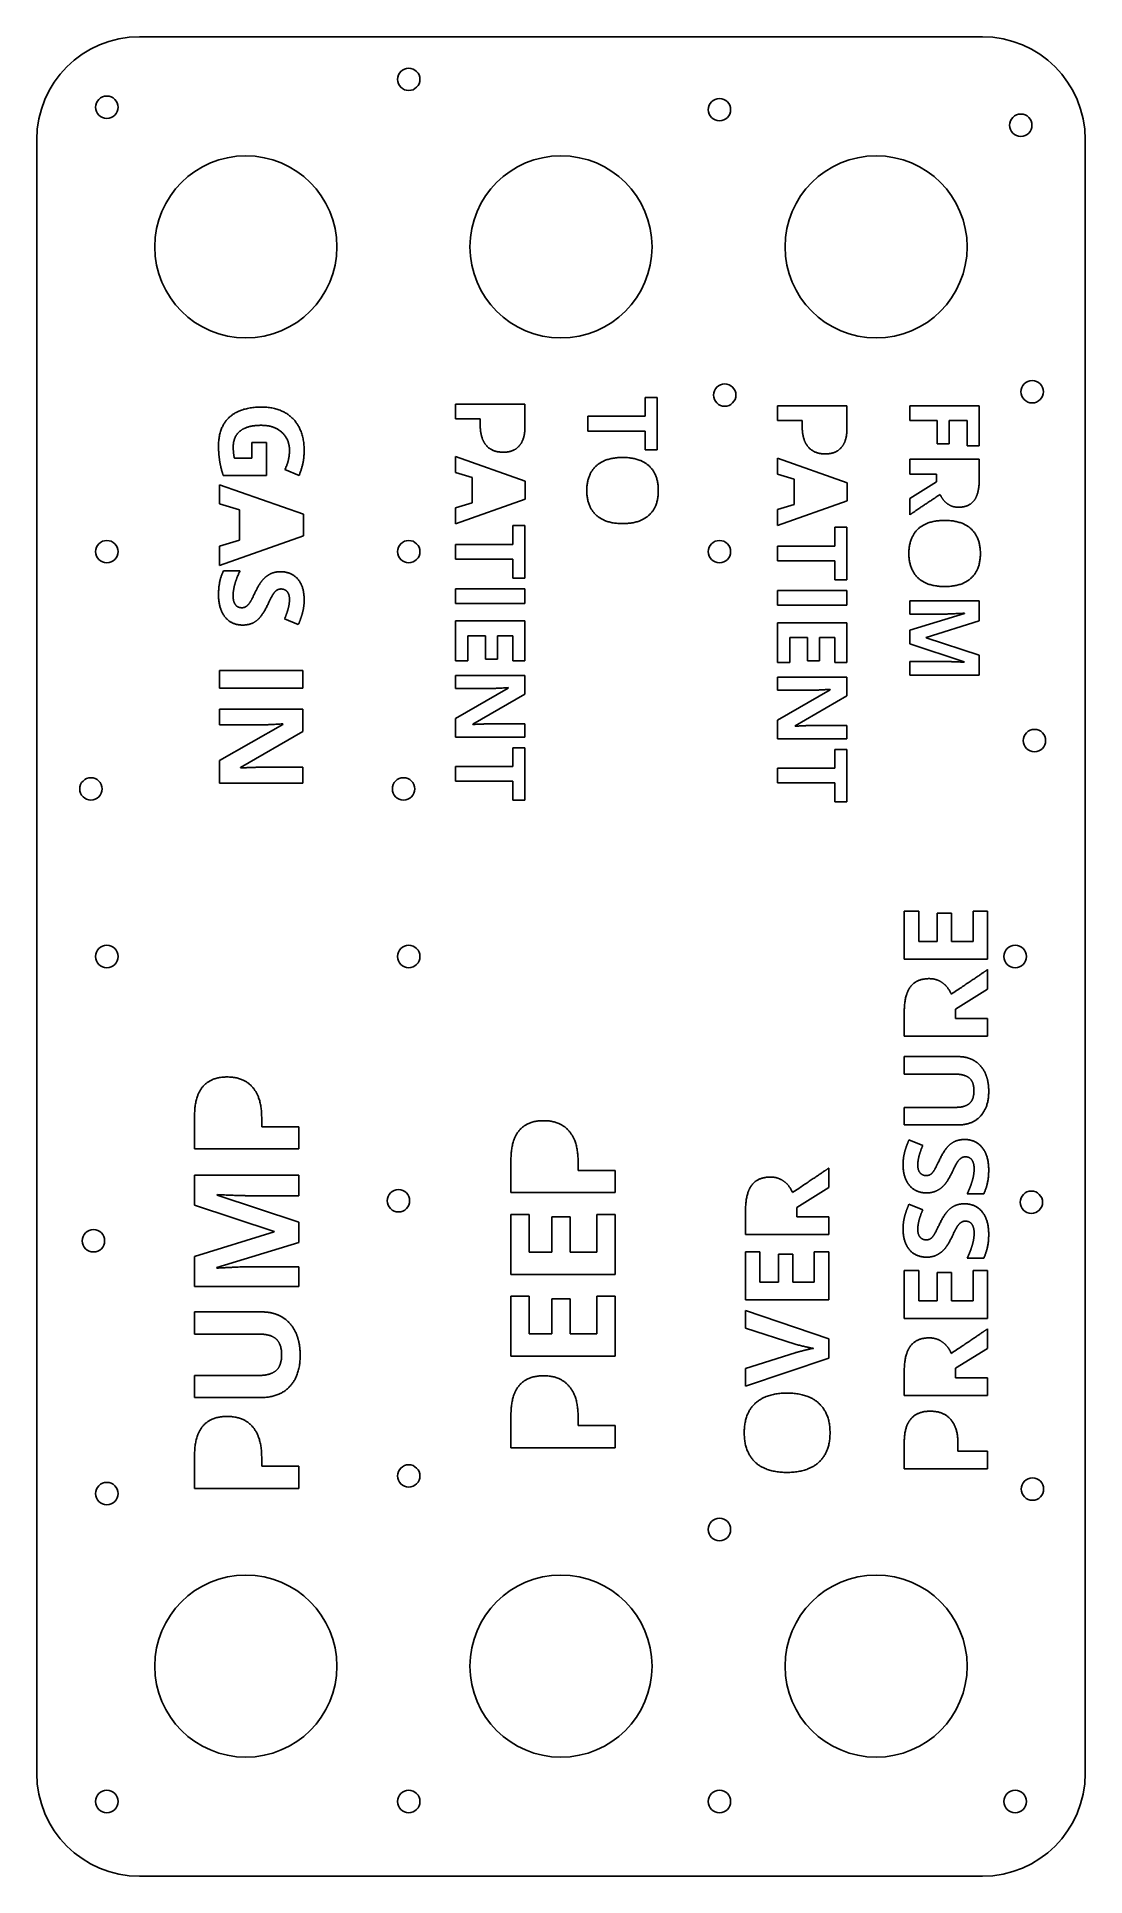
# Model space of a CAD drawing. Extents: x -18 to 132, y 42 to 305.
import ezdxf

# ---------------------------------------------------------------- set-up
doc = ezdxf.new("R2010")
doc.units = 0
doc.header["$MEASUREMENT"] = 0
doc.layers.add('VISIBLE', color=7, linetype='CONTINUOUS')

msp = doc.modelspace()

# ---------------------------------------------------------------- linework, layer by layer
at = {"layer": 'VISIBLE'}
for p, q in [((116.92, 304.65), (-3.44, 304.65)), ((-18.11, 56.68), (-18.11, 289.97)), ((131.6, 56.68), (131.6, 289.97)), ((41.68, 250.08), (41.68, 252.18)), ((41.68, 252.18), (51.6, 252.18)), ((51.6, 252.18), (51.6, 249.01)), ((68.74, 250.46), (68.74, 253.15)), ((68.74, 253.15), (70.48, 253.15)), ((70.48, 253.15), (70.48, 245.66)), ((45.21, 250.08), (41.68, 250.08)), ((45.21, 249.18), (45.21, 250.08)), ((60.57, 248.35), (60.57, 250.46)), ((60.57, 250.46), (68.74, 250.46)), ((87.67, 249.84), (87.67, 251.94)), ((87.67, 251.94), (97.58, 251.94)), ((91.19, 249.84), (87.67, 249.84)), ((91.19, 248.94), (91.19, 249.84)), ((97.58, 251.94), (97.58, 248.77)), ((106.56, 249.87), (106.56, 251.94)), ((106.56, 251.94), (116.47, 251.94)), ((110.48, 249.87), (106.56, 249.87)), ((110.48, 246.51), (110.48, 249.87)), ((114.75, 249.87), (112.19, 249.87)), ((112.19, 249.87), (112.19, 246.51)), ((114.75, 246.26), (114.75, 249.87)), ((116.47, 251.94), (116.47, 246.26)), ((68.74, 248.35), (60.57, 248.35)), ((68.74, 245.66), (68.74, 248.35)), ((10.1, 244.47), (12.58, 244.47)), ((12.58, 246.72), (14.68, 246.72)), ((12.58, 244.47), (12.58, 246.72)), ((14.68, 246.72), (14.68, 242)), ((41.68, 242.44), (41.68, 244.71)), ((41.68, 244.71), (51.64, 241.21)), ((70.48, 245.66), (68.74, 245.66)), ((87.67, 242.2), (87.67, 244.47)), ((87.67, 244.47), (97.63, 240.97)), ((106.56, 242.21), (106.56, 244.32)), ((106.56, 244.32), (116.47, 244.32)), ((112.19, 246.51), (110.48, 246.51)), ((116.47, 246.26), (114.75, 246.26)), ((116.47, 244.32), (116.47, 241.43)), ((14.68, 242), (8.51, 242)), ((19.34, 242.02), (17.32, 242.86)), ((44.04, 241.72), (41.68, 242.44)), ((44.04, 238.11), (44.04, 241.72)), ((90.03, 241.48), (87.67, 242.2)), ((110.36, 242.21), (106.56, 242.21)), ((110.36, 241.1), (110.36, 242.21)), ((8, 237.95), (8, 240.67)), ((8, 240.67), (19.95, 236.47)), ((51.64, 241.21), (51.64, 238.64)), ((90.03, 237.87), (90.03, 241.48)), ((97.63, 240.97), (97.63, 238.4)), ((106.56, 238.73), (110.36, 241.1)), ((10.83, 237.09), (8, 237.95)), ((10.83, 232.75), (10.83, 237.09)), ((19.95, 236.47), (19.95, 233.39)), ((51.64, 238.64), (41.68, 235.12)), ((41.68, 237.39), (44.04, 238.11)), ((41.68, 235.12), (41.68, 237.39)), ((97.63, 238.4), (87.67, 234.88)), ((87.67, 237.15), (90.03, 237.87)), ((87.67, 234.88), (87.67, 237.15)), ((106.56, 236.4), (106.56, 238.73)), ((49.85, 232.15), (49.85, 234.85)), ((49.85, 234.85), (51.6, 234.85)), ((51.6, 234.85), (51.6, 227.36)), ((95.83, 231.91), (95.83, 234.61)), ((95.83, 234.61), (97.58, 234.61)), ((97.58, 234.61), (97.58, 227.12)), ((19.95, 233.39), (8, 229.17)), ((8, 231.89), (10.83, 232.75)), ((8, 229.17), (8, 231.89)), ((41.68, 230.05), (41.68, 232.15)), ((41.68, 232.15), (49.85, 232.15)), ((87.67, 229.81), (87.67, 231.91)), ((87.67, 231.91), (95.83, 231.91)), ((49.85, 230.05), (41.68, 230.05)), ((49.85, 227.36), (49.85, 230.05)), ((95.83, 229.81), (87.67, 229.81)), ((95.83, 227.12), (95.83, 229.81)), ((8.55, 228.4), (10.9, 228.4)), ((51.6, 227.36), (49.85, 227.36)), ((97.58, 227.12), (95.83, 227.12)), ((41.68, 223.73), (41.68, 225.83)), ((41.68, 225.83), (51.6, 225.83)), ((51.6, 223.73), (41.68, 223.73)), ((51.6, 225.83), (51.6, 223.73)), ((87.67, 223.49), (87.67, 225.59)), ((87.67, 225.59), (97.58, 225.59)), ((97.58, 223.49), (87.67, 223.49)), ((97.58, 225.59), (97.58, 223.49)), ((106.56, 222.21), (106.56, 224.09)), ((106.56, 224.09), (116.47, 224.09)), ((116.47, 224.09), (116.47, 221.23)), ((19.23, 220.71), (17.27, 221.52)), ((41.68, 215.52), (41.68, 221.23)), ((41.68, 221.23), (51.6, 221.23)), ((51.6, 221.23), (51.6, 215.52)), ((87.67, 215.28), (87.67, 220.99)), ((87.67, 220.99), (97.58, 220.99)), ((97.58, 220.99), (97.58, 215.28)), ((106.56, 219.9), (114.34, 222.28)), ((111.17, 222.21), (106.56, 222.21)), ((116.47, 221.23), (108.89, 218.88)), ((114.34, 222.28), (114.34, 222.34)), ((45.97, 219.13), (43.42, 219.13)), ((43.42, 219.13), (43.42, 215.52)), ((45.97, 215.77), (45.97, 219.13)), ((49.87, 219.13), (47.7, 219.13)), ((47.7, 219.13), (47.7, 215.77)), ((49.87, 215.52), (49.87, 219.13)), ((91.96, 218.89), (89.4, 218.89)), ((89.4, 218.89), (89.4, 215.28)), ((91.96, 215.53), (91.96, 218.89)), ((95.86, 218.89), (93.68, 218.89)), ((93.68, 218.89), (93.68, 215.53)), ((95.86, 215.28), (95.86, 218.89)), ((106.56, 217.97), (106.56, 219.9)), ((108.89, 218.88), (108.89, 218.84)), ((108.89, 218.84), (116.47, 216.35)), ((43.42, 215.52), (41.68, 215.52)), ((47.7, 215.77), (45.97, 215.77)), ((51.6, 215.52), (49.87, 215.52)), ((93.68, 215.53), (91.96, 215.53)), ((114.32, 215.41), (106.56, 217.97)), ((106.56, 213.49), (106.56, 215.45)), ((106.56, 215.45), (111.25, 215.45)), ((114.32, 215.35), (114.32, 215.41)), ((116.47, 216.35), (116.47, 213.49)), ((8, 211.64), (8, 214.16)), ((8, 214.16), (19.9, 214.16)), ((19.9, 214.16), (19.9, 211.64)), ((41.68, 211.58), (41.68, 213.46)), ((41.68, 213.46), (51.6, 213.46)), ((51.6, 213.46), (51.6, 210.8)), ((89.4, 215.28), (87.67, 215.28)), ((87.67, 211.34), (87.67, 213.22)), ((87.67, 213.22), (97.58, 213.22)), ((97.58, 215.28), (95.86, 215.28)), ((97.58, 213.22), (97.58, 210.56)), ((116.47, 213.49), (106.56, 213.49)), ((19.9, 211.64), (8, 211.64)), ((41.68, 207.33), (49.18, 211.65)), ((46.35, 211.58), (41.68, 211.58)), ((51.6, 210.8), (44.17, 206.5)), ((49.18, 211.65), (49.18, 211.71)), ((87.67, 207.09), (95.17, 211.41)), ((92.33, 211.34), (87.67, 211.34)), ((97.58, 210.56), (90.16, 206.26)), ((95.17, 211.41), (95.17, 211.47)), ((8, 206.39), (8, 208.64)), ((8, 208.64), (19.9, 208.64)), ((19.9, 208.64), (19.9, 205.46)), ((8, 201.29), (17, 206.47)), ((13.6, 206.39), (8, 206.39)), ((19.9, 205.46), (10.99, 200.29)), ((17, 206.47), (17, 206.54)), ((41.68, 204.66), (41.68, 207.33)), ((44.17, 206.5), (44.17, 206.45)), ((46.9, 206.55), (51.6, 206.55)), ((51.6, 206.55), (51.6, 204.66)), ((87.67, 204.42), (87.67, 207.09)), ((90.16, 206.26), (90.16, 206.21)), ((92.89, 206.31), (97.58, 206.31)), ((97.58, 206.31), (97.58, 204.42)), ((51.6, 204.66), (41.68, 204.66)), ((49.85, 200.44), (49.85, 203.14)), ((49.85, 203.14), (51.6, 203.14)), ((51.6, 203.14), (51.6, 195.65)), ((97.58, 204.42), (87.67, 204.42)), ((95.83, 200.2), (95.83, 202.89)), ((95.83, 202.89), (97.58, 202.89)), ((97.58, 202.89), (97.58, 195.41)), ((8, 198.09), (8, 201.29)), ((10.99, 200.29), (10.99, 200.24)), ((14.27, 200.36), (19.9, 200.36)), ((19.9, 200.36), (19.9, 198.09)), ((41.68, 198.34), (41.68, 200.44)), ((41.68, 200.44), (49.85, 200.44)), ((87.67, 198.1), (87.67, 200.2)), ((87.67, 200.2), (95.83, 200.2)), ((19.9, 198.09), (8, 198.09)), ((49.85, 198.34), (41.68, 198.34)), ((49.85, 195.65), (49.85, 198.34)), ((95.83, 198.1), (87.67, 198.1)), ((95.83, 195.41), (95.83, 198.1)), ((51.6, 195.65), (49.85, 195.65)), ((97.58, 195.41), (95.83, 195.41)), ((105.76, 172.95), (105.76, 179.8)), ((105.76, 179.8), (107.83, 179.8)), ((107.83, 179.8), (107.83, 175.47)), ((110.44, 175.47), (110.44, 179.5)), ((110.44, 179.5), (112.51, 179.5)), ((112.51, 179.5), (112.51, 175.47)), ((115.58, 179.8), (117.66, 179.8)), ((115.58, 175.47), (115.58, 179.8)), ((117.66, 179.8), (117.66, 172.95)), ((107.83, 175.47), (110.44, 175.47)), ((112.51, 175.47), (115.58, 175.47)), ((117.66, 172.95), (105.76, 172.95)), ((117.66, 171.45), (117.66, 168.65)), ((117.66, 168.65), (113.1, 165.81)), ((113.1, 165.81), (113.1, 164.47)), ((105.76, 161.94), (105.76, 165.41)), ((113.1, 164.47), (117.66, 164.47)), ((117.66, 164.47), (117.66, 161.94)), ((117.66, 161.94), (105.76, 161.94)), ((105.76, 156.52), (105.76, 159.03)), ((105.76, 159.03), (113.46, 159.03)), ((113.03, 156.52), (105.76, 156.52)), ((4.42, 145.85), (4.42, 150.6)), ((14, 150.36), (14, 149.01)), ((105.76, 149.27), (105.76, 151.78)), ((105.76, 151.78), (113.05, 151.78)), ((14, 149.01), (19.29, 149.01)), ((19.29, 149.01), (19.29, 145.85)), ((113.43, 149.27), (105.76, 149.27)), ((106.43, 147.13), (108.39, 146.32)), ((19.29, 145.85), (4.42, 145.85)), ((4.42, 137.82), (4.42, 142.11)), ((4.42, 142.11), (19.29, 142.11)), ((19.29, 142.11), (19.29, 139.17)), ((49.6, 139.61), (49.6, 144.36)), ((59.18, 144.11), (59.18, 142.76)), ((59.18, 142.76), (64.47, 142.76)), ((64.47, 142.76), (64.47, 139.61)), ((94.99, 143.12), (94.99, 140.32)), ((7.64, 139.32), (7.64, 139.23)), ((7.64, 139.23), (19.29, 135.4)), ((64.47, 139.61), (49.6, 139.61)), ((94.99, 140.32), (90.43, 137.48)), ((117.11, 139.43), (114.76, 139.43)), ((15.79, 134.08), (4.42, 137.82)), ((19.29, 139.17), (12.25, 139.17)), ((83.1, 133.61), (83.1, 137.08)), ((90.43, 137.48), (90.43, 136.14)), ((106.43, 137.95), (108.39, 137.14)), ((4.42, 130.5), (15.79, 134.02)), ((15.79, 134.02), (15.79, 134.08)), ((19.29, 135.4), (19.29, 132.5)), ((49.6, 127.94), (49.6, 136.5)), ((49.6, 136.5), (52.19, 136.5)), ((52.19, 136.5), (52.19, 131.09)), ((55.45, 131.09), (55.45, 136.13)), ((55.45, 136.13), (58.04, 136.13)), ((58.04, 136.13), (58.04, 131.09)), ((61.87, 136.5), (64.47, 136.5)), ((61.87, 131.09), (61.87, 136.5)), ((64.47, 136.5), (64.47, 127.94)), ((90.43, 136.14), (94.99, 136.14)), ((94.99, 136.14), (94.99, 133.61)), ((19.29, 132.5), (7.62, 128.92)), ((94.99, 133.61), (83.1, 133.61)), ((4.42, 126.21), (4.42, 130.5)), ((7.62, 128.92), (7.62, 128.83)), ((12.37, 129.03), (19.29, 129.03)), ((19.29, 129.03), (19.29, 126.21)), ((52.19, 131.09), (55.45, 131.09)), ((58.04, 131.09), (61.87, 131.09)), ((83.1, 124.28), (83.1, 131.13)), ((83.1, 131.13), (85.16, 131.13)), ((85.16, 131.13), (85.16, 126.8)), ((87.78, 126.8), (87.78, 130.83)), ((87.78, 130.83), (89.84, 130.83)), ((89.84, 130.83), (89.84, 126.8)), ((92.91, 131.13), (94.99, 131.13)), ((92.91, 126.8), (92.91, 131.13)), ((94.99, 131.13), (94.99, 124.28)), ((117.11, 130.25), (114.76, 130.25)), ((19.29, 126.21), (4.42, 126.21)), ((64.47, 127.94), (49.6, 127.94)), ((85.16, 126.8), (87.78, 126.8)), ((89.84, 126.8), (92.91, 126.8)), ((105.76, 121.65), (105.76, 128.5)), ((105.76, 128.5), (107.83, 128.5)), ((107.83, 128.5), (107.83, 124.18)), ((110.44, 124.18), (110.44, 128.21)), ((110.44, 128.21), (112.51, 128.21)), ((112.51, 128.21), (112.51, 124.18)), ((115.58, 128.5), (117.66, 128.5)), ((115.58, 124.18), (115.58, 128.5)), ((117.66, 128.5), (117.66, 121.65)), ((49.6, 116.27), (49.6, 124.84)), ((49.6, 124.84), (52.19, 124.84)), ((52.19, 124.84), (52.19, 119.43)), ((55.45, 119.43), (55.45, 124.46)), ((55.45, 124.46), (58.04, 124.46)), ((58.04, 124.46), (58.04, 119.43)), ((61.87, 124.84), (64.47, 124.84)), ((61.87, 119.43), (61.87, 124.84)), ((64.47, 124.84), (64.47, 116.27)), ((94.99, 124.28), (83.1, 124.28)), ((107.83, 124.18), (110.44, 124.18)), ((112.51, 124.18), (115.58, 124.18)), ((4.42, 119.42), (4.42, 122.57)), ((4.42, 122.57), (14.04, 122.57)), ((83.1, 120.24), (83.1, 122.78)), ((83.1, 122.78), (94.99, 118.74)), ((117.66, 121.65), (105.76, 121.65)), ((13.5, 119.42), (4.42, 119.42)), ((52.19, 119.43), (55.45, 119.43)), ((58.04, 119.43), (61.87, 119.43)), ((90.18, 117.98), (83.1, 120.24)), ((94.99, 118.74), (94.99, 115.99)), ((117.66, 120.16), (117.66, 117.36)), ((64.47, 116.27), (49.6, 116.27)), ((83.1, 114.5), (90.18, 116.74)), ((94.99, 115.99), (83.1, 111.95)), ((117.66, 117.36), (113.1, 114.52)), ((4.42, 110.36), (4.42, 113.5)), ((4.42, 113.5), (13.52, 113.5)), ((83.1, 111.95), (83.1, 114.5)), ((105.76, 110.65), (105.76, 114.12)), ((113.1, 114.52), (113.1, 113.17)), ((113.1, 113.17), (117.66, 113.17)), ((117.66, 113.17), (117.66, 110.65)), ((14, 110.36), (4.42, 110.36)), ((117.66, 110.65), (105.76, 110.65)), ((49.6, 103.19), (49.6, 107.94)), ((59.18, 107.7), (59.18, 106.34)), ((59.18, 106.34), (64.47, 106.34)), ((64.47, 106.34), (64.47, 103.19)), ((64.47, 103.19), (49.6, 103.19)), ((105.76, 100.18), (105.76, 103.98)), ((113.43, 103.79), (113.43, 102.71)), ((113.43, 102.71), (117.66, 102.71)), ((117.66, 102.71), (117.66, 100.18)), ((4.42, 97.38), (4.42, 102.13)), ((14, 101.88), (14, 100.53)), ((14, 100.53), (19.29, 100.53)), ((19.29, 100.53), (19.29, 97.38)), ((117.66, 100.18), (105.76, 100.18)), ((19.29, 97.38), (4.42, 97.38)), ((116.92, 42), (-3.44, 42))]:
    msp.add_line(p, q, dxfattribs=at)
for centre, radius in [((35, 298.57), 1.6), ((-8.11, 294.58), 1.6), ((79.37, 294.24), 1.6), ((122.4, 292.01), 1.6), ((11.74, 274.65), 13), ((56.74, 274.65), 13), ((101.74, 274.65), 13), ((80.12, 253.49), 1.6), ((124.02, 253.97), 1.6), ((-8.11, 231.13), 1.6), ((35, 231.13), 1.6), ((79.37, 231.13), 1.6), ((124.35, 204.15), 1.6), ((-10.38, 197.25), 1.6), ((34.26, 197.25), 1.6), ((-8.11, 173.32), 1.6), ((35, 173.32), 1.6), ((121.6, 173.32), 1.6), ((33.53, 138.45), 1.6), ((123.91, 138.23), 1.6), ((-10.02, 132.73), 1.6), ((35, 99.15), 1.6), ((-8.11, 96.63), 1.6), ((124.06, 97.28), 1.6), ((79.37, 91.51), 1.6), ((11.74, 72), 13), ((56.74, 72), 13), ((101.74, 72), 13), ((-8.11, 52.67), 1.6), ((35, 52.67), 1.6), ((79.37, 52.67), 1.6), ((121.6, 52.67), 1.6)]:
    msp.add_circle(centre, radius, dxfattribs=at)
for centre, start, end in [((-3.44, 289.97), 90, 180), ((116.92, 289.97), 0, 90), ((-3.44, 56.68), 180, 270), ((116.92, 56.68), 270, 0)]:
    msp.add_arc(centre, 14.68, start, end, dxfattribs=at)
for points in [[(7.84, 246.23), (7.84, 248.93), (9.42, 250.35)], [(9.42, 250.35), (11, 251.77), (13.97, 251.77)], [(13.97, 251.77), (16.85, 251.77), (18.46, 250.12)], [(18.46, 250.12), (20.07, 248.47), (20.07, 245.55)], [(10.96, 248.38), (9.94, 247.59), (9.94, 246.07)], [(13.92, 249.17), (11.98, 249.17), (10.96, 248.38)], [(16.87, 248.19), (15.77, 249.17), (13.92, 249.17)], [(17.97, 245.57), (17.97, 247.2), (16.87, 248.19)], [(46.05, 246.33), (45.21, 247.33), (45.21, 249.18)], [(51.6, 249.01), (51.6, 247.21), (50.82, 246.27)], [(92.04, 246.09), (91.19, 247.09), (91.19, 248.94)], [(97.58, 248.77), (97.58, 246.97), (96.81, 246.03)], [(7.99, 244.16), (7.84, 245.18), (7.84, 246.23)], [(9.94, 246.07), (9.94, 245.28), (10.1, 244.47)], [(17.32, 242.86), (17.97, 244.16), (17.97, 245.57)], [(20.07, 245.55), (20.07, 243.72), (19.34, 242.02)], [(48.5, 245.33), (46.9, 245.33), (46.05, 246.33)], [(50.82, 246.27), (50.04, 245.33), (48.5, 245.33)], [(61.76, 243.36), (63.08, 244.58), (65.55, 244.58)], [(65.55, 244.58), (68.03, 244.58), (69.34, 243.35)], [(94.49, 245.09), (92.89, 245.09), (92.04, 246.09)], [(96.81, 246.03), (96.03, 245.09), (94.49, 245.09)], [(8.51, 242), (8.14, 243.15), (7.99, 244.16)], [(60.43, 239.86), (60.43, 242.14), (61.76, 243.36)], [(69.34, 243.35), (70.64, 242.13), (70.64, 239.85)], [(61.76, 236.36), (60.43, 237.58), (60.43, 239.86)], [(70.64, 239.85), (70.64, 237.56), (69.32, 236.35)], [(110.88, 239.31), (107.53, 237.07), (106.56, 236.4)], [(111.95, 237.95), (111.26, 238.43), (110.88, 239.31)], [(116.47, 241.43), (116.47, 239.41), (115.74, 238.44)], [(113.5, 237.47), (112.63, 237.47), (111.95, 237.95)], [(115.74, 238.44), (115, 237.47), (113.5, 237.47)], [(65.54, 235.14), (63.08, 235.14), (61.76, 236.36)], [(69.32, 236.35), (68.01, 235.14), (65.54, 235.14)], [(106.42, 230.87), (106.42, 233.15), (107.74, 234.37)], [(107.74, 234.37), (109.07, 235.59), (111.54, 235.59)], [(111.54, 235.59), (114.02, 235.59), (115.32, 234.36)], [(115.32, 234.36), (116.63, 233.14), (116.63, 230.86)], [(107.74, 227.37), (106.42, 228.59), (106.42, 230.87)], [(116.63, 230.86), (116.63, 228.57), (115.31, 227.36)], [(7.84, 225.03), (7.84, 226.94), (8.55, 228.4)], [(10.14, 226.37), (9.92, 225.53), (9.92, 224.84)], [(10.9, 228.4), (10.36, 227.2), (10.14, 226.37)], [(13.14, 225.44), (13.65, 226.52), (14.12, 227.07)], [(14.12, 227.07), (14.59, 227.62), (15.22, 227.94)], [(15.22, 227.94), (15.85, 228.27), (16.68, 228.27)], [(16.68, 228.27), (18.26, 228.27), (19.17, 227.2)], [(19.17, 227.2), (20.07, 226.13), (20.07, 224.24)], [(111.53, 226.15), (109.07, 226.15), (107.74, 227.37)], [(115.31, 227.36), (114, 226.15), (111.53, 226.15)], [(8.76, 221.81), (7.84, 222.97), (7.84, 225.03)], [(9.92, 224.84), (9.92, 224.01), (10.24, 223.57)], [(10.24, 223.57), (10.55, 223.12), (11.18, 223.12)], [(11.18, 223.12), (11.53, 223.12), (11.8, 223.32)], [(11.8, 223.32), (12.08, 223.51), (12.33, 223.89)], [(12.33, 223.89), (12.58, 224.27), (13.14, 225.44)], [(14.87, 223.56), (14.07, 221.89), (13.27, 221.27)], [(15.7, 225.15), (15.47, 224.82), (14.87, 223.56)], [(16.18, 225.64), (15.93, 225.49), (15.7, 225.15)], [(16.77, 225.8), (16.43, 225.8), (16.18, 225.64)], [(17.64, 225.42), (17.3, 225.8), (16.77, 225.8)], [(17.97, 224.32), (17.97, 225.03), (17.64, 225.42)], [(17.81, 223.09), (17.97, 223.72), (17.97, 224.32)], [(20.07, 224.24), (20.07, 223.31), (19.85, 222.47)], [(11.3, 220.65), (9.69, 220.65), (8.76, 221.81)], [(13.27, 221.27), (12.47, 220.65), (11.3, 220.65)], [(17.27, 221.52), (17.66, 222.47), (17.81, 223.09)], [(19.85, 222.47), (19.63, 221.63), (19.23, 220.71)], [(114.34, 222.34), (111.96, 222.21), (111.17, 222.21)], [(111.25, 215.45), (111.58, 215.45), (112.02, 215.44)], [(112.02, 215.44), (112.45, 215.43), (114.32, 215.35)], [(49.18, 211.71), (47.19, 211.58), (46.35, 211.58)], [(95.17, 211.47), (93.18, 211.34), (92.33, 211.34)], [(17, 206.54), (14.62, 206.39), (13.6, 206.39)], [(44.17, 206.45), (46.1, 206.55), (46.9, 206.55)], [(90.16, 206.21), (92.09, 206.31), (92.89, 206.31)], [(10.99, 200.24), (13.31, 200.36), (14.27, 200.36)], [(112.48, 167.95), (116.49, 170.64), (117.66, 171.45)], [(105.76, 165.41), (105.76, 167.84), (106.65, 169)], [(106.65, 169), (107.53, 170.16), (109.33, 170.16)], [(109.33, 170.16), (110.38, 170.16), (111.19, 169.59)], [(111.19, 169.59), (112.01, 169.01), (112.48, 167.95)], [(113.46, 159.03), (114.78, 159.03), (115.77, 158.44)], [(115.77, 158.44), (116.76, 157.85), (117.29, 156.74)], [(5.58, 154.72), (6.75, 156.12), (9.06, 156.12)], [(9.06, 156.12), (11.46, 156.12), (12.73, 154.62)], [(115.06, 155.96), (114.41, 156.52), (113.03, 156.52)], [(115.71, 154.16), (115.71, 155.4), (115.06, 155.96)], [(117.29, 156.74), (117.82, 155.62), (117.82, 154.1)], [(4.42, 150.6), (4.42, 153.31), (5.58, 154.72)], [(12.73, 154.62), (14, 153.12), (14, 150.36)], [(115.06, 152.33), (115.71, 152.89), (115.71, 154.16)], [(117.82, 154.1), (117.82, 151.8), (116.65, 150.53)], [(50.77, 148.47), (51.93, 149.88), (54.24, 149.88)], [(54.24, 149.88), (56.64, 149.88), (57.91, 148.38)], [(113.05, 151.78), (114.42, 151.78), (115.06, 152.33)], [(116.65, 150.53), (115.47, 149.27), (113.43, 149.27)], [(49.6, 144.36), (49.6, 147.06), (50.77, 148.47)], [(57.91, 148.38), (59.18, 146.88), (59.18, 144.11)], [(105.81, 145.37), (106.03, 146.21), (106.43, 147.13)], [(112.39, 146.57), (113.19, 147.19), (114.36, 147.19)], [(114.36, 147.19), (115.97, 147.19), (116.9, 146.03)], [(105.59, 143.6), (105.59, 144.53), (105.81, 145.37)], [(107.85, 144.74), (107.69, 144.12), (107.69, 143.52)], [(108.39, 146.32), (108, 145.37), (107.85, 144.74)], [(110.79, 144.28), (111.59, 145.95), (112.39, 146.57)], [(113.86, 144.52), (113.58, 144.33), (113.33, 143.95)], [(114.48, 144.72), (114.13, 144.72), (113.86, 144.52)], [(115.42, 144.27), (115.11, 144.72), (114.48, 144.72)], [(116.9, 146.03), (117.82, 144.87), (117.82, 142.8)], [(83.98, 140.67), (84.86, 141.83), (86.66, 141.83)], [(86.66, 141.83), (87.71, 141.83), (88.53, 141.26)], [(89.81, 139.62), (93.82, 142.31), (94.99, 143.12)], [(106.5, 140.64), (105.59, 141.71), (105.59, 143.6)], [(107.69, 143.52), (107.69, 142.8), (108.03, 142.42)], [(108.03, 142.42), (108.36, 142.04), (108.9, 142.04)], [(108.9, 142.04), (109.23, 142.04), (109.48, 142.19)], [(109.48, 142.19), (109.73, 142.35), (109.96, 142.69)], [(109.96, 142.69), (110.19, 143.02), (110.79, 144.28)], [(112.53, 142.4), (112.01, 141.31), (111.54, 140.77)], [(113.33, 143.95), (113.08, 143.57), (112.53, 142.4)], [(115.74, 143), (115.74, 143.83), (115.42, 144.27)], [(115.52, 141.47), (115.74, 142.31), (115.74, 143)], [(117.82, 142.8), (117.82, 140.9), (117.11, 139.43)], [(11.1, 139.18), (10.45, 139.2), (7.64, 139.32)], [(83.1, 137.08), (83.1, 139.51), (83.98, 140.67)], [(88.53, 141.26), (89.35, 140.68), (89.81, 139.62)], [(108.98, 139.57), (107.4, 139.57), (106.5, 140.64)], [(110.44, 139.9), (109.81, 139.57), (108.98, 139.57)], [(111.54, 140.77), (111.07, 140.22), (110.44, 139.9)], [(114.76, 139.43), (115.3, 140.64), (115.52, 141.47)], [(12.25, 139.17), (11.75, 139.17), (11.1, 139.18)], [(105.81, 136.19), (106.03, 137.03), (106.43, 137.95)], [(108.39, 137.14), (108, 136.19), (107.85, 135.56)], [(110.79, 135.1), (111.59, 136.77), (112.39, 137.39)], [(112.39, 137.39), (113.19, 138.01), (114.36, 138.01)], [(114.36, 138.01), (115.97, 138.01), (116.9, 136.85)], [(116.9, 136.85), (117.82, 135.69), (117.82, 133.62)], [(105.59, 134.42), (105.59, 135.35), (105.81, 136.19)], [(106.5, 131.46), (105.59, 132.53), (105.59, 134.42)], [(107.85, 135.56), (107.69, 134.94), (107.69, 134.34)], [(107.69, 134.34), (107.69, 133.62), (108.03, 133.24)], [(109.96, 133.51), (110.19, 133.84), (110.79, 135.1)], [(113.33, 134.77), (113.08, 134.39), (112.53, 133.22)], [(113.86, 135.34), (113.58, 135.15), (113.33, 134.77)], [(114.48, 135.54), (114.13, 135.54), (113.86, 135.34)], [(115.42, 135.09), (115.11, 135.54), (114.48, 135.54)], [(115.74, 133.82), (115.74, 134.65), (115.42, 135.09)], [(108.98, 130.39), (107.4, 130.39), (106.5, 131.46)], [(108.03, 133.24), (108.36, 132.86), (108.9, 132.86)], [(108.9, 132.86), (109.23, 132.86), (109.48, 133.01)], [(109.48, 133.01), (109.73, 133.17), (109.96, 133.51)], [(111.54, 131.59), (111.07, 131.04), (110.44, 130.72)], [(112.53, 133.22), (112.01, 132.14), (111.54, 131.59)], [(114.76, 130.25), (115.3, 131.46), (115.52, 132.29)], [(115.52, 132.29), (115.74, 133.13), (115.74, 133.82)], [(117.82, 133.62), (117.82, 131.72), (117.11, 130.25)], [(7.62, 128.83), (11.18, 129.03), (12.37, 129.03)], [(110.44, 130.72), (109.81, 130.39), (108.98, 130.39)], [(14.04, 122.57), (15.69, 122.57), (16.93, 121.83)], [(16.93, 121.83), (18.17, 121.09), (18.83, 119.7)], [(16.04, 118.73), (15.23, 119.42), (13.5, 119.42)], [(16.85, 116.48), (16.85, 118.03), (16.04, 118.73)], [(18.83, 119.7), (19.5, 118.3), (19.5, 116.4)], [(106.65, 117.71), (107.53, 118.87), (109.33, 118.87)], [(109.33, 118.87), (110.38, 118.87), (111.19, 118.29)], [(111.19, 118.29), (112.01, 117.72), (112.48, 116.66)], [(112.48, 116.66), (116.49, 119.34), (117.66, 120.16)], [(16.05, 114.19), (16.85, 114.88), (16.85, 116.48)], [(19.5, 116.4), (19.5, 113.53), (18.03, 111.95)], [(92.8, 117.37), (92.05, 117.46), (90.18, 117.98)], [(90.18, 116.74), (90.8, 116.92), (91.64, 117.12)], [(91.64, 117.12), (92.47, 117.33), (92.8, 117.37)], [(105.76, 114.12), (105.76, 116.54), (106.65, 117.71)], [(13.52, 113.5), (15.24, 113.5), (16.05, 114.19)], [(50.77, 112.06), (51.93, 113.46), (54.24, 113.46)], [(54.24, 113.46), (56.64, 113.46), (57.91, 111.96)], [(18.03, 111.95), (16.55, 110.36), (14, 110.36)], [(49.6, 107.94), (49.6, 110.65), (50.77, 112.06)], [(57.91, 111.96), (59.18, 110.46), (59.18, 107.7)], [(84.49, 109.53), (86.07, 110.98), (89.03, 110.98)], [(89.03, 110.98), (91.98, 110.98), (93.57, 109.52)], [(82.91, 105.34), (82.91, 108.08), (84.49, 109.53)], [(93.57, 109.52), (95.16, 108.05), (95.16, 105.32)], [(106.69, 107.28), (107.63, 108.4), (109.47, 108.4)], [(109.47, 108.4), (111.4, 108.4), (112.41, 107.2)], [(4.42, 102.13), (4.42, 104.84), (5.58, 106.24)], [(5.58, 106.24), (6.75, 107.65), (9.06, 107.65)], [(9.06, 107.65), (11.46, 107.65), (12.73, 106.15)], [(12.73, 106.15), (14, 104.65), (14, 101.88)], [(84.47, 101.12), (82.91, 102.59), (82.91, 105.34)], [(95.16, 105.32), (95.16, 102.59), (93.57, 101.12)], [(105.76, 103.98), (105.76, 106.15), (106.69, 107.28)], [(112.41, 107.2), (113.43, 106), (113.43, 103.79)], [(89.01, 99.66), (86.04, 99.66), (84.47, 101.12)], [(93.57, 101.12), (91.98, 99.66), (89.01, 99.66)]]:
    msp.add_open_spline(points, degree=2, dxfattribs=at)

doc.saveas('drawing.dxf')
